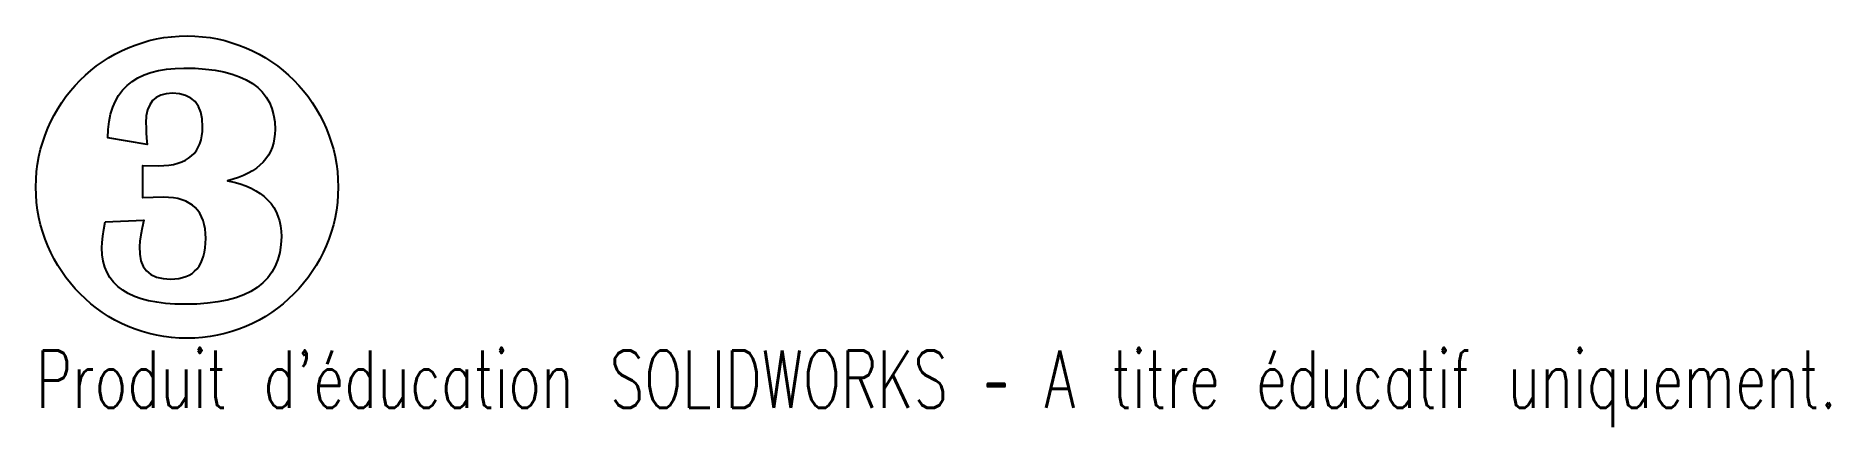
# Model space of a CAD drawing. Header units: inches. Extents: x -0.5 to 5.44, y -0.79 to 0.5.
import ezdxf

# ---------------------------------------------------------------- set-up
doc = ezdxf.new("R2010")
doc.units = ezdxf.units.IN
doc.header["$MEASUREMENT"] = 0
doc.styles.add('SLDTEXTSTYLE0', font='TXT', dxfattribs={"width": 0.7, "bigfont": 'bigfont'})

msp = doc.modelspace()

# ---------------------------------------------------------------- linework, layer by layer
at = {"color": 7, "linetype": 'Continuous', "flags": 128}
msp.add_lwpolyline([(-0.2706, -0.1152), (-0.1425, -0.1092), (-0.1425, -0.1092), (-0.1482, -0.1349), (-0.1526, -0.158), (-0.1556, -0.1787), (-0.157, -0.1968), (-0.157, -0.1968), (-0.1565, -0.222), (-0.1525, -0.2438), (-0.145, -0.2624), (-0.1337, -0.2775), (-0.1193, -0.2892), (-0.101, -0.2977), (-0.0794, -0.3027), (-0.0542, -0.3044), (-0.0542, -0.3044), (-0.0402, -0.3039), (-0.027, -0.3022), (-0.0146, -0.2996), (-0.0034, -0.2959), (0.0072, -0.2912), (0.0166, -0.2855), (0.0253, -0.2786), (0.0331, -0.2707), (0.0398, -0.2617), (0.0458, -0.2518), (0.0507, -0.2407), (0.0547, -0.2287), (0.058, -0.2155), (0.0603, -0.2013), (0.0616, -0.186), (0.0621, -0.1697), (0.0621, -0.1697), (0.0616, -0.1533), (0.0599, -0.1378), (0.0572, -0.1235), (0.0533, -0.1102), (0.0484, -0.098), (0.0424, -0.0867), (0.0352, -0.0767), (0.0271, -0.0675), (0.0178, -0.0596), (0.0074, -0.0527), (-0.004, -0.0469), (-0.0167, -0.042), (-0.0304, -0.0382), (-0.045, -0.0356), (-0.061, -0.034), (-0.0779, -0.0335), (-0.0779, -0.0335), (-0.1463, -0.0361), (-0.1463, -0.0361), (-0.1463, 0.0713), (-0.1463, 0.0713), (-0.0947, 0.0705), (-0.0947, 0.0705), (-0.0769, 0.071), (-0.0603, 0.0726), (-0.0449, 0.075), (-0.0307, 0.0786), (-0.0175, 0.0832), (-0.0055, 0.0887), (0.0054, 0.0952), (0.015, 0.1029), (0.0236, 0.1113), (0.0311, 0.1209), (0.0373, 0.1315), (0.0425, 0.1431), (0.0464, 0.1558), (0.0494, 0.1693), (0.051, 0.1839), (0.0516, 0.1996), (0.0516, 0.1996), (0.05, 0.2254), (0.0455, 0.2481), (0.0376, 0.2669), (0.0267, 0.2826), (0.0127, 0.2946), (-0.0045, 0.3034), (-0.0247, 0.3084), (-0.0481, 0.3102), (-0.0481, 0.3102), (-0.0686, 0.3088), (-0.0865, 0.304), (-0.1015, 0.2964), (-0.1139, 0.2858), (-0.1235, 0.272), (-0.1303, 0.2551), (-0.1346, 0.2352), (-0.1359, 0.2122), (-0.1359, 0.2122), (-0.1355, 0.1973), (-0.1349, 0.1803), (-0.1336, 0.1615), (-0.1318, 0.1406), (-0.1318, 0.1406), (-0.2617, 0.1629), (-0.2617, 0.1629), (-0.2607, 0.1909), (-0.2578, 0.217), (-0.2527, 0.2414), (-0.2459, 0.2638), (-0.2369, 0.2845), (-0.2262, 0.3034), (-0.2133, 0.3206), (-0.1985, 0.3359), (-0.1818, 0.3495), (-0.163, 0.3612), (-0.1422, 0.3711), (-0.1196, 0.3791), (-0.0948, 0.3854), (-0.0683, 0.39), (-0.0397, 0.3926), (-0.0091, 0.3936), (-0.0091, 0.3936), (0.0272, 0.3928), (0.0612, 0.3905), (0.093, 0.3864), (0.1223, 0.3809), (0.1493, 0.3737), (0.1739, 0.3651), (0.1962, 0.3548), (0.2162, 0.3429), (0.2338, 0.3294), (0.2491, 0.3145), (0.2619, 0.2979), (0.2725, 0.2796), (0.2806, 0.2598), (0.2865, 0.2385), (0.2901, 0.2155), (0.2912, 0.1909), (0.2912, 0.1909), (0.2906, 0.1748), (0.2888, 0.1595), (0.2857, 0.1449), (0.2815, 0.131), (0.2759, 0.1178), (0.2691, 0.1053), (0.2611, 0.0936), (0.252, 0.0827), (0.2414, 0.0724), (0.2299, 0.0628), (0.2168, 0.054), (0.2028, 0.0461), (0.1874, 0.0387), (0.1708, 0.0321), (0.153, 0.0262), (0.134, 0.021), (0.134, 0.021), (0.1555, 0.0161), (0.1757, 0.0104), (0.1945, 0.0038), (0.212, -0.0037), (0.2279, -0.0122), (0.2426, -0.0215), (0.2557, -0.0317), (0.2676, -0.0428), (0.278, -0.0548), (0.287, -0.0677), (0.2946, -0.0815), (0.301, -0.0962), (0.3059, -0.1118), (0.3093, -0.1282), (0.3114, -0.1457), (0.3121, -0.1639), (0.3121, -0.1639), (0.3108, -0.1911), (0.307, -0.2163), (0.3008, -0.2399), (0.2922, -0.2619), (0.281, -0.2819), (0.2673, -0.3003), (0.251, -0.3169), (0.2325, -0.3317), (0.2113, -0.3449), (0.1877, -0.3563), (0.1615, -0.3659), (0.1329, -0.3737), (0.1018, -0.3799), (0.0682, -0.3843), (0.0321, -0.3869), (-0.0065, -0.3877), (-0.0065, -0.3877), (-0.0398, -0.387), (-0.0709, -0.3848), (-0.1001, -0.3812), (-0.1269, -0.376), (-0.1516, -0.3695), (-0.1741, -0.3615), (-0.1946, -0.352), (-0.2128, -0.3411), (-0.229, -0.3288), (-0.243, -0.3149), (-0.2548, -0.2996), (-0.2644, -0.2829), (-0.2721, -0.2646), (-0.2775, -0.2449), (-0.2806, -0.2239), (-0.2817, -0.2013), (-0.2817, -0.2013), (-0.281, -0.1829), (-0.2789, -0.1626), (-0.2755, -0.14), (-0.2706, -0.1152)], dxfattribs=at)
at = {"color": 7, "linetype": 'Continuous', "lineweight": 25}
msp.add_circle((0, 0), 0.5, dxfattribs=at)

# ---------------------------------------------------------------- texts
at = {"color": 7, "linetype": 'Continuous', "insert": (-0.5, -0.5401), "char_height": 0.1903, "attachment_point": 1, "style": 'SLDTEXTSTYLE0'}
msp.add_mtext("Produit d'éducation SOLIDWORKS – A titre éducatif uniquement.", dxfattribs=at)

doc.saveas('drawing.dxf')
